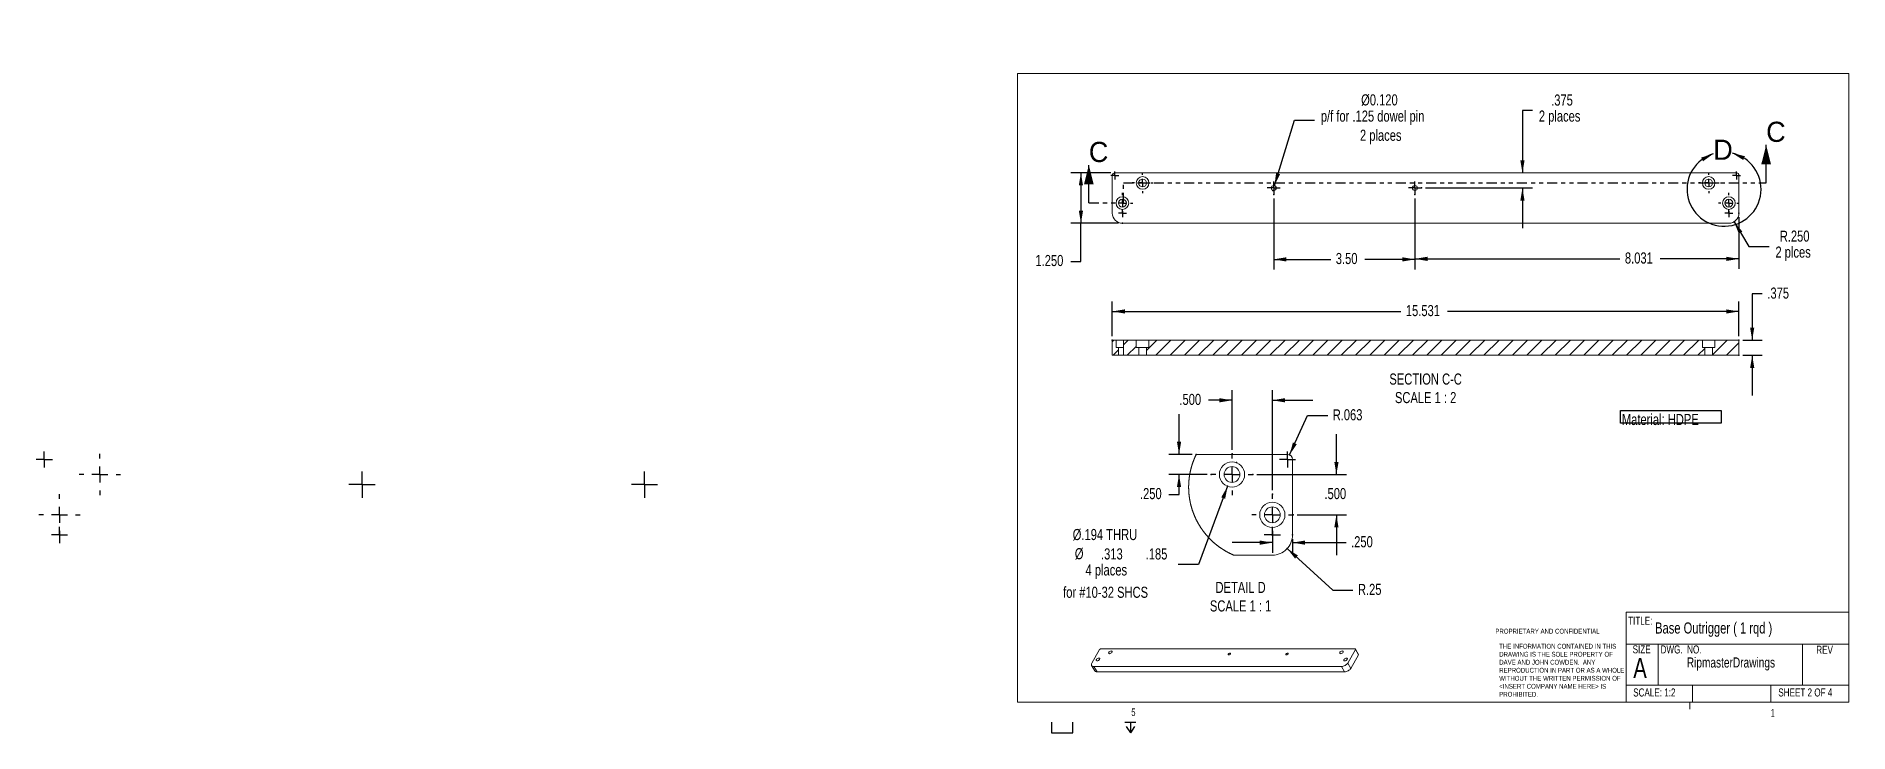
# Model space of a CAD drawing. Extents: x -23.7 to 21.3, y 0 to 17.3.
import ezdxf

# ---------------------------------------------------------------- set-up
doc = ezdxf.new("R2010")
doc.units = 0
doc.header["$MEASUREMENT"] = 0
doc.header["$PDSIZE"] = -1
doc.linetypes.add('PHANTOM', pattern=[0.5, 0.25, -0.05, 0.05, -0.05, 0.05, -0.05])
doc.styles.add('SLDTEXTSTYLE0', font='txt', dxfattribs={"width": 0.75})
doc.dimstyles.new('SLDDIMSTYLE0', dxfattribs={"dimtxt": 0.275591, "dimasz": 0.312, "dimexe": 0.25, "dimexo": 0.0625, "dimgap": 0.068898, "dimtad": 0, "dimtih": 1, "dimtoh": 1, "dimdec": 3, "dimlfac": 2, "dimzin": 12, "dimdsep": 46, "dimtxsty": 'Standard', "dimsah": 1, "dimcen": 0.09, "dimclrd": 7, "dimclre": 7, "dimclrt": 7, "dimadec": 0, "dimazin": 0, "dimtfac": 1, "dimtdec": 3, "dimtmove": 0, "dimatfit": 0, "dimfxl": 0, "dimtolj": 1, "dimtzin": 12, "dimarcsym": 0})
doc.dimstyles.new('SLDDIMSTYLE1', dxfattribs={"dimtxt": 0.275591, "dimasz": 0.312, "dimexe": 0.25, "dimexo": 0.0625, "dimgap": 0.068898, "dimtad": 0, "dimtih": 1, "dimtoh": 1, "dimdec": 3, "dimlfac": 2, "dimzin": 12, "dimdsep": 46, "dimtxsty": 'Standard', "dimsah": 1, "dimcen": 0.09, "dimclrd": 7, "dimclre": 7, "dimclrt": 7, "dimadec": 0, "dimazin": 0, "dimtfac": 1, "dimtdec": 3, "dimtofl": 0, "dimtmove": 0, "dimatfit": 0, "dimfxl": 0, "dimtolj": 1, "dimtzin": 12, "dimarcsym": 0})
doc.dimstyles.new('SLDDIMSTYLE2', dxfattribs={"dimtxt": 0.275591, "dimasz": 0.312, "dimexe": 0.25, "dimexo": 0.0625, "dimgap": 0.068898, "dimtad": 0, "dimtih": 1, "dimtoh": 1, "dimlfac": 2, "dimzin": 4, "dimdsep": 46, "dimtxsty": 'Standard', "dimsah": 1, "dimcen": 0.09, "dimclrd": 7, "dimclre": 7, "dimclrt": 7, "dimadec": 0, "dimazin": 0, "dimtfac": 1, "dimtdec": 4, "dimtofl": 0, "dimtmove": 0, "dimatfit": 0, "dimfxl": 0, "dimtolj": 1, "dimtzin": 12, "dimarcsym": 0})
doc.dimstyles.new('SLDDIMSTYLE3', dxfattribs={"dimtxt": 0.275591, "dimasz": 0.312, "dimexe": 0.25, "dimexo": 0.0625, "dimgap": 0.068898, "dimtad": 0, "dimtih": 1, "dimtoh": 1, "dimdec": 3, "dimlfac": 2, "dimzin": 4, "dimdsep": 46, "dimtxsty": 'Standard', "dimsah": 1, "dimcen": 0.09, "dimclrd": 7, "dimclre": 7, "dimclrt": 7, "dimadec": 0, "dimazin": 0, "dimtfac": 1, "dimtdec": 3, "dimtofl": 0, "dimtmove": 0, "dimatfit": 0, "dimfxl": 0, "dimtolj": 1, "dimtzin": 12, "dimarcsym": 0})
doc.dimstyles.new('SLDDIMSTYLE4', dxfattribs={"dimtxt": 0.275591, "dimasz": 0.312, "dimexe": 0.25, "dimexo": 0.0625, "dimgap": 0.068898, "dimtad": 0, "dimtih": 1, "dimtoh": 1, "dimdec": 3, "dimlfac": 2, "dimzin": 4, "dimdsep": 46, "dimtxsty": 'Standard', "dimsah": 1, "dimcen": 0.09, "dimclrd": 7, "dimclre": 7, "dimclrt": 7, "dimadec": 0, "dimazin": 0, "dimtfac": 1, "dimtdec": 3, "dimtofl": 0, "dimtmove": 0, "dimatfit": 0, "dimfxl": 0, "dimtolj": 1, "dimtzin": 12, "dimarcsym": 0})
doc.dimstyles.new('SLDDIMSTYLE5', dxfattribs={"dimtxt": 0.275591, "dimasz": 0.312, "dimexe": 0.25, "dimexo": 0.0625, "dimgap": 0.068898, "dimtad": 0, "dimtih": 1, "dimtoh": 1, "dimdec": 3, "dimzin": 4, "dimdsep": 46, "dimtxsty": 'Standard', "dimsah": 1, "dimcen": 0.09, "dimclrd": 7, "dimclre": 7, "dimclrt": 7, "dimadec": 0, "dimazin": 0, "dimtfac": 1, "dimtdec": 3, "dimtofl": 0, "dimtmove": 0, "dimatfit": 0, "dimfxl": 0, "dimtolj": 1, "dimtzin": 12, "dimarcsym": 0})
doc.dimstyles.new('SLDDIMSTYLE6', dxfattribs={"dimtxt": 0.275591, "dimasz": 0.312, "dimexe": 0.25, "dimexo": 0.0625, "dimgap": 0.068898, "dimtad": 0, "dimtih": 1, "dimtoh": 1, "dimzin": 12, "dimdsep": 46, "dimtxsty": 'Standard', "dimsah": 1, "dimcen": 0.09, "dimclrd": 7, "dimclre": 7, "dimclrt": 7, "dimadec": 0, "dimazin": 0, "dimtfac": 1, "dimtdec": 4, "dimtofl": 0, "dimtmove": 0, "dimatfit": 0, "dimfxl": 0, "dimtolj": 1, "dimtzin": 12, "dimarcsym": 0})
doc.dimstyles.new('SLDDIMSTYLE7', dxfattribs={"dimtxt": 0.275591, "dimasz": 0.312, "dimexe": 0.25, "dimexo": 0.0625, "dimgap": 0.068898, "dimtad": 0, "dimtih": 1, "dimtoh": 1, "dimdec": 3, "dimzin": 12, "dimdsep": 46, "dimtxsty": 'Standard', "dimsah": 1, "dimcen": 0.09, "dimclrd": 7, "dimclre": 7, "dimclrt": 7, "dimadec": 0, "dimazin": 0, "dimtfac": 1, "dimtdec": 3, "dimtofl": 0, "dimtmove": 0, "dimatfit": 0, "dimfxl": 0, "dimtolj": 1, "dimtzin": 12, "dimarcsym": 0})
doc.dimstyles.new('SLDDIMSTYLE8', dxfattribs={"dimtxt": 0.275591, "dimasz": 0.312, "dimexe": 0.25, "dimexo": 0.0625, "dimgap": 0.068898, "dimtad": 0, "dimtih": 1, "dimtoh": 1, "dimdec": 3, "dimzin": 12, "dimdsep": 46, "dimtxsty": 'Standard', "dimsah": 1, "dimcen": 0.09, "dimclrd": 7, "dimclre": 7, "dimclrt": 7, "dimadec": 0, "dimazin": 0, "dimtfac": 1, "dimtdec": 3, "dimtofl": 0, "dimtmove": 0, "dimatfit": 0, "dimfxl": 0, "dimtolj": 1, "dimtzin": 12, "dimarcsym": 0})
pattern_1 = [(45, (0, 0), (-0.1767767, 0.1767767), [])]

# ---------------------------------------------------------------- blocks, each defined once
blk = doc.blocks.new('NOTE12')
at = {"color": 7, "char_height": 0.12, "attachment_point": 1, "style": 'SLDTEXTSTYLE0'}
for s, insert in [('THE INFORMATION CONTAINED IN THIS', (0, 0)), ('DRAWING IS THE SOLE PROPERTY OF', (0, -0.199)), ('DAVE AND JOHN COWDEN.  ANY ', (0, -0.397)), ('WITHOUT THE WRITTEN PERMISSION OF', (0, -0.795)), ('REPRODUCTION IN PART OR AS A WHOLE', (0, -0.596)), ('<INSERT COMPANY NAME HERE> IS ', (0, -0.994)), ('PROHIBITED.', (0, -1.192))]:
    blk.add_mtext(s, dxfattribs=dict(at, insert=insert))
blk = doc.blocks.new('*D')
at = {"color": 7}
for p, q in [((13.422, 15.462), (13.172, 15.462)), ((13.172, 15.462), (13.172, 13.915)), ((7.025, 13.6), (7.519, 15.222)), ((7.519, 15.222), (8.019, 15.222)), ((2.969, 13.915), (1.979, 13.915)), ((2.229, 13.915), (2.229, 12.665)), ((10.769, 13.54), (13.422, 13.54)), ((13.172, 13.54), (13.172, 12.54)), ((7.007, 13.277), (7.007, 11.519)), ((10.507, 13.277), (10.507, 11.519)), ((10.507, 13.277), (10.507, 11.532)), ((3.157, 12.665), (1.979, 12.665)), ((2.229, 11.718), (2.229, 12.665)), ((18.417, 12.701), (18.787, 12.087)), ((18.538, 12.815), (18.538, 11.532)), ((1.979, 11.718), (2.229, 11.718)), ((7.007, 11.769), (8.421, 11.769)), ((10.507, 11.769), (9.265, 11.769)), ((10.507, 11.782), (15.587, 11.782)), ((18.538, 11.782), (16.589, 11.782)), ((18.787, 12.087), (19.287, 12.087)), ((19.117, 10.911), (18.867, 10.911)), ((18.867, 10.911), (18.867, 9.764)), ((3.007, 9.864), (3.007, 10.727)), ((3.007, 10.477), (10.157, 10.477)), ((18.538, 10.477), (11.318, 10.477)), ((18.538, 9.864), (18.538, 10.727)), ((18.638, 9.764), (19.117, 9.764)), ((18.638, 9.389), (19.117, 9.389)), ((18.867, 9.389), (18.867, 8.389)), ((5.974, 8.274), (5.389, 8.274)), ((5.974, 7.045), (5.974, 8.524)), ((6.974, 6.045), (6.974, 8.524)), ((6.974, 8.274), (7.974, 8.274)), ((4.661, 6.932), (4.661, 7.932)), ((7.401, 6.921), (7.845, 7.893)), ((7.845, 7.893), (8.345, 7.893)), ((8.562, 6.432), (8.562, 7.432)), ((4.988, 6.932), (4.411, 6.932)), ((5.361, 6.432), (4.411, 6.432)), ((4.661, 5.936), (4.661, 6.432)), ((6.587, 6.432), (8.812, 6.432)), ((4.411, 5.936), (4.661, 5.936)), ((5.864, 6.139), (5.141, 4.201)), ((7.587, 5.432), (8.812, 5.432)), ((8.562, 5.432), (8.562, 4.432)), ((6.974, 4.742), (5.974, 4.742)), ((6.974, 4.819), (6.974, 4.492)), ((7.342, 4.595), (8.471, 3.561)), ((7.474, 4.832), (7.474, 4.492)), ((7.474, 4.742), (8.8, 4.742)), ((5.141, 4.201), (4.641, 4.201)), ((8.471, 3.561), (8.971, 3.561)), ((1.499, 0.289), (1.499, 0.025)), ((1.499, 0.025), (2.028, 0.025)), ((2.028, 0.025), (2.028, 0.289)), ((3.321, 0.289), (3.586, 0.289)), ((3.354, 0.184), (3.454, 0.025)), ((3.454, 0.289), (3.454, 0.025)), ((3.553, 0.184), (3.454, 0.025))]:
    blk.add_line(p, q, dxfattribs=at)
for p in [(3.069, 13.915), (6.989, 13.48), (7.025, 13.6), (10.669, 13.54), (18.476, 13.915), (7.007, 13.377), (10.507, 13.377), (10.507, 13.377), (3.257, 12.665), (18.288, 12.915), (18.417, 12.701), (18.538, 12.915), (3.007, 9.764), (18.538, 9.764), (18.538, 9.764), (18.538, 9.389), (5.088, 6.932), (5.974, 6.945), (7.349, 6.807), (7.401, 6.921), (5.461, 6.432), (6.083, 6.726), (6.487, 6.432), (5.864, 6.139), (6.974, 5.945), (7.487, 5.432), (6.974, 4.932), (6.974, 4.919), (7.342, 4.595), (7.474, 4.932)]:
    blk.add_point(p, dxfattribs=at)
for points in [[(13.172, 13.915), (13.224, 14.227), (13.12, 14.227)], [(2.229, 13.915), (2.177, 13.603), (2.281, 13.603)], [(7.025, 13.6), (7.166, 13.883), (7.066, 13.913)], [(13.172, 13.54), (13.12, 13.228), (13.224, 13.228)], [(2.229, 12.665), (2.281, 12.977), (2.177, 12.977)], [(18.417, 12.701), (18.534, 12.407), (18.623, 12.46)], [(7.007, 11.769), (7.319, 11.717), (7.319, 11.821)], [(10.507, 11.769), (10.195, 11.821), (10.195, 11.717)], [(10.507, 11.782), (10.819, 11.73), (10.819, 11.834)], [(18.538, 11.782), (18.226, 11.834), (18.226, 11.73)], [(3.007, 10.477), (3.319, 10.425), (3.319, 10.529)], [(18.538, 10.477), (18.226, 10.529), (18.226, 10.425)], [(18.867, 9.764), (18.919, 10.076), (18.815, 10.076)], [(18.867, 9.389), (18.815, 9.077), (18.919, 9.077)], [(5.974, 8.274), (5.662, 8.326), (5.662, 8.222)], [(6.974, 8.274), (7.286, 8.222), (7.286, 8.326)], [(4.661, 6.932), (4.713, 7.244), (4.609, 7.244)], [(7.401, 6.921), (7.578, 7.183), (7.483, 7.226)], [(8.562, 6.432), (8.614, 6.744), (8.51, 6.744)], [(4.661, 6.432), (4.609, 6.12), (4.713, 6.12)], [(5.864, 6.139), (5.706, 5.865), (5.804, 5.829)], [(8.562, 5.432), (8.51, 5.12), (8.614, 5.12)], [(6.974, 4.742), (6.662, 4.794), (6.662, 4.69)], [(7.342, 4.595), (7.537, 4.346), (7.607, 4.422)], [(7.474, 4.742), (7.786, 4.69), (7.786, 4.794)]]:
    blk.add_solid(points, dxfattribs=at)
at = {"color": 7, "attachment_point": 7, "style": 'SLDTEXTSTYLE0'}
for s, insert, char_height in [('%%c0.120', (9.174, 15.578), 0.2756), ('.375', (13.884, 15.58), 0.2756), ('p/f for .125 dowel pin', (8.175, 15.103), 0.27559), ('2 places', (13.579, 15.104), 0.2756), ('2 places', (9.145, 14.627), 0.2756), ('R', (19.551, 12.205), 0.276), ('.250', (19.749, 12.205), 0.2756), ('1.250', (1.101, 11.599), 0.2756), ('3.50', (8.546, 11.649), 0.2756), ('8.031', (15.712, 11.662), 0.2756), ('2 plces', (19.443, 11.729), 0.2756), ('.375', (19.242, 10.791), 0.2756), ('15.531', (10.282, 10.357), 0.2756), ('.500', (4.67, 8.154), 0.2756), ('R', (8.47, 7.773), 0.276), ('.063', (8.668, 7.773), 0.2756), ('.250', (3.692, 5.817), 0.2756), ('.500', (8.265, 5.817), 0.2756), ('%%c.194 THRU', (2.026, 4.795), 0.27559), ('%%c', (2.078, 4.32), 0.2756), ('.313', (2.727, 4.32), 0.2756), ('.185', (3.834, 4.32), 0.2756), ('.250', (8.925, 4.623), 0.2756), ('4 places', (2.343, 3.844), 0.2756), ('for #10-32 SHCS', (1.788, 3.369), 0.27559), ('R', (9.096, 3.441), 0.276), ('.25', (9.294, 3.441), 0.2756)]:
    blk.add_mtext(s, dxfattribs=dict(at, insert=insert, char_height=char_height))
blk = doc.blocks.new('SW_CENTERMARK0')
at = {"color": 7, "linetype": 'Continuous'}
for p, q in [((18.088, 13.165), (18.032, 13.165)), ((18.288, 13.165), (18.188, 13.165)), ((18.288, 13.365), (18.288, 13.421)), ((18.288, 13.165), (18.288, 13.265)), ((18.288, 13.165), (18.288, 13.065)), ((18.288, 13.165), (18.388, 13.165)), ((18.488, 13.165), (18.545, 13.165)), ((18.288, 12.965), (18.288, 12.908))]:
    blk.add_line(p, q, dxfattribs=at)
blk = doc.blocks.new('SW_CENTERMARK1')
at = {"color": 7, "linetype": 'Continuous'}
for p, q in [((17.588, 13.665), (17.532, 13.665)), ((17.788, 13.665), (17.688, 13.665)), ((17.788, 13.865), (17.788, 13.921)), ((17.788, 13.665), (17.788, 13.765)), ((17.788, 13.665), (17.788, 13.565)), ((17.788, 13.665), (17.888, 13.665)), ((17.988, 13.665), (18.045, 13.665)), ((17.788, 13.465), (17.788, 13.408))]:
    blk.add_line(p, q, dxfattribs=at)
blk = doc.blocks.new('SW_CENTERMARK2')
at = {"color": 7, "linetype": 'Continuous'}
for p, q in [((3.058, 13.165), (3.001, 13.165)), ((3.258, 13.165), (3.158, 13.165)), ((3.258, 13.365), (3.258, 13.421)), ((3.258, 13.165), (3.258, 13.265)), ((3.258, 13.165), (3.258, 13.065)), ((3.258, 13.165), (3.358, 13.165)), ((3.458, 13.165), (3.514, 13.165)), ((3.258, 12.965), (3.258, 12.908))]:
    blk.add_line(p, q, dxfattribs=at)
blk = doc.blocks.new('SW_CENTERMARK3')
at = {"color": 7, "linetype": 'Continuous'}
for p, q in [((3.558, 13.665), (3.501, 13.665)), ((3.758, 13.665), (3.658, 13.665)), ((3.758, 13.865), (3.758, 13.921)), ((3.758, 13.665), (3.758, 13.765)), ((3.758, 13.665), (3.758, 13.565)), ((3.758, 13.665), (3.858, 13.665)), ((3.958, 13.665), (4.014, 13.665)), ((3.758, 13.465), (3.758, 13.408))]:
    blk.add_line(p, q, dxfattribs=at)
blk = doc.blocks.new('SW_CENTERMARK4')
at = {"color": 7, "linetype": 'Continuous'}
for q in [(3.069, 13.952), (2.969, 13.852), (3.069, 13.752), (3.169, 13.852)]:
    blk.add_line((3.069, 13.852), q, dxfattribs=at)
blk = doc.blocks.new('SW_CENTERMARK5')
at = {"color": 7, "linetype": 'Continuous'}
for q in [(18.476, 13.952), (18.376, 13.852), (18.476, 13.752), (18.576, 13.852)]:
    blk.add_line((18.476, 13.852), q, dxfattribs=at)
blk = doc.blocks.new('SW_CENTERMARK6')
at = {"color": 7, "linetype": 'Continuous'}
for q in [(18.188, 12.915), (18.288, 13.015), (18.288, 12.815), (18.388, 12.915)]:
    blk.add_line((18.288, 12.915), q, dxfattribs=at)
blk = doc.blocks.new('SW_CENTERMARK7')
at = {"color": 7, "linetype": 'Continuous'}
for q in [(3.157, 12.915), (3.257, 13.015), (3.257, 12.815), (3.357, 12.915)]:
    blk.add_line((3.257, 12.915), q, dxfattribs=at)
blk = doc.blocks.new('SW_CENTERMARK8')
at = {"color": 7, "linetype": 'Continuous'}
for p, q in [((6.907, 13.54), (6.844, 13.54)), ((7.007, 13.54), (6.907, 13.54)), ((7.007, 13.64), (7.007, 13.702)), ((7.007, 13.54), (7.007, 13.64)), ((7.007, 13.54), (7.007, 13.44)), ((7.007, 13.54), (7.107, 13.54)), ((7.107, 13.54), (7.169, 13.54)), ((7.007, 13.44), (7.007, 13.377))]:
    blk.add_line(p, q, dxfattribs=at)
blk = doc.blocks.new('SW_CENTERMARK9')
at = {"color": 7, "linetype": 'Continuous'}
for p, q in [((10.407, 13.54), (10.344, 13.54)), ((10.507, 13.54), (10.407, 13.54)), ((10.507, 13.64), (10.507, 13.702)), ((10.507, 13.54), (10.507, 13.64)), ((10.507, 13.54), (10.507, 13.44)), ((10.507, 13.54), (10.607, 13.54)), ((10.607, 13.54), (10.669, 13.54)), ((10.507, 13.44), (10.507, 13.377))]:
    blk.add_line(p, q, dxfattribs=at)
blk = doc.blocks.new('NOTE17')
at = {"color": 7}
for p, q in [((-0.032, -0.229), (-0.032, 0.088)), ((-0.032, 0.088), (2.464, 0.088)), ((2.464, 0.088), (2.464, -0.229)), ((2.464, -0.229), (-0.032, -0.229))]:
    blk.add_line(p, q, dxfattribs=at)
at = {"color": 7, "insert": (0, 0), "char_height": 0.27559, "attachment_point": 1, "style": 'SLDTEXTSTYLE0'}
blk.add_mtext('Material: HDPE', dxfattribs=at)
blk = doc.blocks.new('SW_CENTERMARK10')
at = {"color": 7, "linetype": 'Continuous'}
for p, q in [((6.974, 5.832), (6.974, 5.945)), ((6.574, 5.432), (6.461, 5.432)), ((6.974, 5.432), (6.774, 5.432)), ((6.974, 5.432), (6.974, 5.632)), ((6.974, 5.432), (6.974, 5.232)), ((6.974, 5.432), (7.174, 5.432)), ((7.374, 5.432), (7.487, 5.432)), ((6.974, 5.032), (6.974, 4.919))]:
    blk.add_line(p, q, dxfattribs=at)
blk = doc.blocks.new('SW_CENTERMARK11')
at = {"color": 7, "linetype": 'Continuous'}
for p, q in [((5.974, 6.832), (5.974, 6.945)), ((5.574, 6.432), (5.461, 6.432)), ((5.974, 6.432), (5.774, 6.432)), ((5.974, 6.432), (5.974, 6.632)), ((5.974, 6.432), (5.974, 6.232)), ((5.974, 6.432), (6.174, 6.432)), ((6.374, 6.432), (6.487, 6.432)), ((5.974, 6.032), (5.974, 5.919))]:
    blk.add_line(p, q, dxfattribs=at)
blk = doc.blocks.new('SW_CENTERMARK12')
at = {"color": 7, "linetype": 'Continuous'}
for p, q in [((-23.087, 5.832), (-23.087, 5.945)), ((-23.487, 5.432), (-23.6, 5.432)), ((-23.087, 5.432), (-23.287, 5.432)), ((-23.087, 5.432), (-23.087, 5.632)), ((-23.087, 5.432), (-23.087, 5.232)), ((-23.087, 5.432), (-22.887, 5.432)), ((-22.687, 5.432), (-22.574, 5.432)), ((-23.087, 5.032), (-23.087, 4.919))]:
    blk.add_line(p, q, dxfattribs=at)
blk = doc.blocks.new('SW_CENTERMARK13')
at = {"color": 7, "linetype": 'Continuous'}
for p, q in [((-22.087, 6.832), (-22.087, 6.945)), ((-22.487, 6.432), (-22.6, 6.432)), ((-22.087, 6.432), (-22.287, 6.432)), ((-22.087, 6.432), (-22.087, 6.632)), ((-22.087, 6.432), (-22.087, 6.232)), ((-22.087, 6.432), (-21.887, 6.432)), ((-21.687, 6.432), (-21.574, 6.432)), ((-22.087, 6.032), (-22.087, 5.919))]:
    blk.add_line(p, q, dxfattribs=at)
blk = doc.blocks.new('SW_CENTERMARK14')
at = {"color": 7, "linetype": 'Continuous'}
for q in [(-23.664, 6.807), (-23.464, 7.007), (-23.464, 6.607), (-23.264, 6.807)]:
    blk.add_line((-23.464, 6.807), q, dxfattribs=at)
blk = doc.blocks.new('SW_CENTERMARK15')
at = {"color": 7, "linetype": 'Continuous'}
for q in [(7.149, 6.807), (7.349, 7.007), (7.349, 6.607), (7.549, 6.807)]:
    blk.add_line((7.349, 6.807), q, dxfattribs=at)
blk = doc.blocks.new('SW_CENTERMARK16')
at = {"color": 7, "linetype": 'Continuous'}
for q in [(6.974, 5.132), (6.774, 4.932), (6.974, 4.732), (7.174, 4.932)]:
    blk.add_line((6.974, 4.932), q, dxfattribs=at)
blk = doc.blocks.new('SW_CENTERMARK17')
at = {"color": 7, "linetype": 'Continuous'}
for q in [(-23.089, 5.132), (-23.289, 4.932), (-23.089, 4.732), (-22.889, 4.932)]:
    blk.add_line((-23.089, 4.932), q, dxfattribs=at)
blk = doc.blocks.new('SW_CENTERMARK18')
at = {"color": 7, "linetype": 'Continuous'}
for p, q in [((-15.589, 6.382), (-15.589, 6.507)), ((-15.589, 6.182), (-15.589, 6.382)), ((-15.789, 6.182), (-15.914, 6.182)), ((-15.589, 6.182), (-15.789, 6.182)), ((-15.589, 6.182), (-15.589, 5.982)), ((-15.589, 6.182), (-15.389, 6.182)), ((-15.589, 5.982), (-15.589, 5.857)), ((-15.389, 6.182), (-15.264, 6.182))]:
    blk.add_line(p, q, dxfattribs=at)
blk = doc.blocks.new('SW_CENTERMARK19')
at = {"color": 7, "linetype": 'Continuous'}
for p, q in [((-8.589, 6.382), (-8.589, 6.507)), ((-8.589, 6.182), (-8.589, 6.382)), ((-8.789, 6.182), (-8.914, 6.182)), ((-8.589, 6.182), (-8.789, 6.182)), ((-8.589, 6.182), (-8.589, 5.982)), ((-8.589, 6.182), (-8.389, 6.182)), ((-8.589, 5.982), (-8.589, 5.857)), ((-8.389, 6.182), (-8.264, 6.182))]:
    blk.add_line(p, q, dxfattribs=at)

msp = doc.modelspace()

# ---------------------------------------------------------------- hatches: boundary and pattern name
h = msp.add_hatch()
h.set_pattern_fill('ANSI31', style=0)
h.set_pattern_definition(pattern_1)
edge = h.paths.add_edge_path()
edge.add_line((3.16031, 9.38889), (3.00695, 9.38889))
edge.add_line((3.16031, 9.38889), (3.16031, 9.57889))
edge.add_line((3.16031, 9.57889), (3.10127, 9.57889))
edge.add_line((3.10127, 9.76389), (3.10127, 9.57889))
edge.add_line((3.10127, 9.76389), (3.00695, 9.76389))
edge.add_line((3.00695, 9.38889), (3.00695, 9.76389))
h = msp.add_hatch()
h.set_pattern_fill('ANSI31', style=0)
h.set_pattern_definition(pattern_1)
edge = h.paths.add_edge_path()
edge.add_line((3.28506, 9.38889), (3.28506, 9.38889))
edge.add_line((3.28506, 9.76389), (3.28506, 9.38889))
edge.add_line((3.28506, 9.76389), (3.28506, 9.76389))
edge.add_line((3.28506, 9.57889), (3.28506, 9.76389))
edge.add_line((3.28506, 9.57889), (3.28506, 9.57889))
edge.add_line((3.28506, 9.57889), (3.28506, 9.38889))
h = msp.add_hatch()
h.set_pattern_fill('ANSI31', style=0)
h.set_pattern_definition(pattern_1)
edge = h.paths.add_edge_path()
edge.add_line((3.66031, 9.38889), (3.28506, 9.38889))
edge.add_line((3.66031, 9.38889), (3.66031, 9.57889))
edge.add_line((3.66031, 9.57889), (3.60127, 9.57889))
edge.add_line((3.60127, 9.76389), (3.60127, 9.57889))
edge.add_line((3.60127, 9.76389), (3.28506, 9.76389))
edge.add_line((3.28506, 9.76389), (3.28506, 9.38889))
h = msp.add_hatch()
h.set_pattern_fill('ANSI31', style=0)
h.set_pattern_definition(pattern_1)
edge = h.paths.add_edge_path()
edge.add_line((3.91413, 9.57889), (3.91413, 9.76389))
edge.add_line((3.91413, 9.57889), (3.85509, 9.57889))
edge.add_line((3.85509, 9.57889), (3.85509, 9.38889))
edge.add_line((17.69081, 9.38889), (3.85509, 9.38889))
edge.add_line((17.69081, 9.38889), (17.69081, 9.57889))
edge.add_line((17.69081, 9.57889), (17.63177, 9.57889))
edge.add_line((17.63177, 9.76389), (17.63177, 9.57889))
edge.add_line((17.63177, 9.76389), (3.91413, 9.76389))
h = msp.add_hatch()
h.set_pattern_fill('ANSI31', style=0)
h.set_pattern_definition(pattern_1)
edge = h.paths.add_edge_path()
edge.add_line((17.94463, 9.57889), (17.88559, 9.57889))
edge.add_line((17.88559, 9.57889), (17.88559, 9.38889))
edge.add_line((18.5382, 9.38889), (17.88559, 9.38889))
edge.add_line((18.5382, 9.76389), (18.5382, 9.38889))
edge.add_line((18.5382, 9.76389), (17.94463, 9.76389))
edge.add_line((17.94463, 9.57889), (17.94463, 9.76389))

# ---------------------------------------------------------------- linework, layer by layer
at = {"color": 7, "linetype": 'Continuous', "lineweight": 0}
for p, q in [((0.65985, 16.38415), (21.25985, 16.38415)), ((0.65985, 16.38415), (0.65985, 0.78415)), ((21.25985, 0.78415), (21.25985, 16.38415)), ((15.74241, 3.0155), (15.74241, 0.78415)), ((15.74241, 3.0155), (21.25985, 3.0155)), ((15.74241, 2.22387), (21.25985, 2.22387)), ((16.5335, 2.22387), (16.5335, 1.20992)), ((20.11598, 2.22387), (20.11598, 1.20992)), ((15.74241, 1.20992), (21.25985, 1.20992)), ((17.38869, 1.20992), (17.38869, 0.78415)), ((19.33251, 1.20992), (19.33251, 0.78415)), ((21.25985, 0.78415), (0.65985, 0.78415)), ((17.32185, 0.78415), (17.32185, 0.61455))]:
    msp.add_line(p, q, dxfattribs=at)
at = {"color": 7, "linetype": 'Continuous'}
for p, q in [((19.21276, 13.66952), (19.21276, 14.60952)), ((2.42553, 13.16959), (2.42553, 14.10959))]:
    msp.add_line(p, q, dxfattribs=at)
at = {"color": 7, "linetype": 'Continuous', "lineweight": 15}
for p, q in [((3.00695, 12.91494), (3.00695, 13.85244)), ((3.06945, 13.91494), (18.4757, 13.91494)), ((18.5382, 13.85244), (18.5382, 12.91494)), ((18.2882, 12.66494), (3.25695, 12.66494)), ((3.10127, 9.76389), (3.00695, 9.76389)), ((3.00695, 9.38889), (3.00695, 9.76389)), ((3.10127, 9.76389), (3.10127, 9.57889)), ((3.28506, 9.76389), (3.10127, 9.76389)), ((3.16031, 9.57889), (3.10127, 9.57889)), ((3.16031, 9.38889), (3.16031, 9.57889)), ((3.28506, 9.57889), (3.16031, 9.57889)), ((3.28506, 9.57889), (3.28506, 9.76389)), ((3.60127, 9.76389), (3.28506, 9.76389)), ((3.28506, 9.57889), (3.28506, 9.38889)), ((3.60127, 9.76389), (3.60127, 9.57889)), ((3.91413, 9.76389), (3.60127, 9.76389)), ((3.66031, 9.57889), (3.60127, 9.57889)), ((3.66031, 9.38889), (3.66031, 9.57889)), ((3.85509, 9.57889), (3.66031, 9.57889)), ((3.85509, 9.57889), (3.85509, 9.38889)), ((3.91413, 9.57889), (3.85509, 9.57889)), ((3.91413, 9.57889), (3.91413, 9.76389)), ((17.63177, 9.76389), (3.91413, 9.76389)), ((17.63177, 9.76389), (17.63177, 9.57889)), ((17.94463, 9.76389), (17.63177, 9.76389)), ((17.69081, 9.57889), (17.63177, 9.57889)), ((17.88559, 9.57889), (17.69081, 9.57889)), ((17.69081, 9.38889), (17.69081, 9.57889)), ((17.88559, 9.57889), (17.88559, 9.38889)), ((17.94463, 9.57889), (17.88559, 9.57889)), ((17.94463, 9.57889), (17.94463, 9.76389)), ((18.5382, 9.76389), (17.94463, 9.76389)), ((18.5382, 9.76389), (18.5382, 9.38889)), ((3.16031, 9.38889), (3.00695, 9.38889)), ((3.16031, 9.38889), (3.28506, 9.38889)), ((3.66031, 9.38889), (3.28506, 9.38889)), ((3.66031, 9.38889), (3.85509, 9.38889)), ((17.69081, 9.38889), (3.85509, 9.38889)), ((17.69081, 9.38889), (17.88559, 9.38889)), ((18.5382, 9.38889), (17.88559, 9.38889)), ((5.08798, 6.93238), (7.34856, 6.93238)), ((7.47356, 6.80738), (7.47356, 4.93238)), ((6.97356, 4.43238), (6.01537, 4.43238)), ((2.69121, 2.08732), (2.49987, 1.75587)), ((9.0194, 2.10942), (2.72949, 2.10942)), ((8.84082, 1.75587), (9.03216, 2.08732)), ((8.91736, 1.62328), (9.1087, 1.95474)), ((9.03216, 2.08732), (9.1087, 1.95474)), ((9.11025, 1.97036), (9.03371, 2.10295)), ((2.49368, 1.69337), (2.57022, 1.56079)), ((2.55091, 1.66748), (8.68772, 1.66748)), ((2.55091, 1.66748), (2.62745, 1.5349)), ((2.62745, 1.5349), (8.76426, 1.5349)), ((8.68772, 1.66748), (8.76426, 1.5349)), ((8.84082, 1.75587), (8.91736, 1.62328))]:
    msp.add_line(p, q, dxfattribs=at)
at = {"color": 7, "linetype": 'PHANTOM'}
for p, q in [((3.28506, 13.16959), (3.28506, 13.66952)), ((3.28506, 13.66952), (19.21276, 13.66952)), ((2.42553, 13.16959), (3.28506, 13.16959))]:
    msp.add_line(p, q, dxfattribs=at)
at = {"color": 7, "linetype": 'Continuous', "lineweight": 0, "flags": 128}
msp.add_lwpolyline([(5.08798, 6.93238), (5.08464, 6.92555), (5.08132, 6.91871), (5.07803, 6.91186), (5.07476, 6.90499), (5.07153, 6.89811), (5.06832, 6.89122), (5.06515, 6.88431), (5.062, 6.87739), (5.05888, 6.87046), (5.05579, 6.86351), (5.05273, 6.85655), (5.0497, 6.84958), (5.04669, 6.8426), (5.04372, 6.8356), (5.04077, 6.82859), (5.03785, 6.82157), (5.03497, 6.81454), (5.03211, 6.80749), (5.02928, 6.80043), (5.02648, 6.79337), (5.02371, 6.78629), (5.02097, 6.7792), (5.01826, 6.77209), (5.01557, 6.76498), (5.01292, 6.75785), (5.0103, 6.75072), (5.0077, 6.74357), (5.00514, 6.73641), (5.0026, 6.72925), (5.0001, 6.72207), (4.99762, 6.71488), (4.99518, 6.70768), (4.99276, 6.70047), (4.99038, 6.69325), (4.98802, 6.68603), (4.98569, 6.67879), (4.9834, 6.67154), (4.98113, 6.66428), (4.9789, 6.65702), (4.97669, 6.64974), (4.97452, 6.64245), (4.97237, 6.63516), (4.97026, 6.62786), (4.96817, 6.62055), (4.96612, 6.61323), (4.96409, 6.6059), (4.9621, 6.59856), (4.96014, 6.59122), (4.9582, 6.58386), (4.9563, 6.5765), (4.95443, 6.56913), (4.95259, 6.56176), (4.95078, 6.55437), (4.949, 6.54698), (4.94725, 6.53958), (4.94553, 6.53218), (4.94384, 6.52476), (4.94218, 6.51734), (4.94056, 6.50992), (4.93896, 6.50248), (4.9374, 6.49504), (4.93586, 6.4876), (4.93436, 6.48015), (4.93289, 6.47269), (4.93145, 6.46522), (4.93004, 6.45775), (4.92866, 6.45027), (4.92731, 6.44279), (4.92599, 6.4353), (4.9247, 6.42781), (4.92345, 6.42031), (4.92222, 6.41281), (4.92103, 6.4053), (4.91987, 6.39779), (4.91874, 6.39027), (4.91764, 6.38275), (4.91657, 6.37522), (4.91553, 6.36769), (4.91452, 6.36015), (4.91355, 6.35261), (4.91261, 6.34507), (4.91169, 6.33752), (4.91081, 6.32997), (4.90996, 6.32241), (4.90914, 6.31486), (4.90836, 6.30729), (4.9076, 6.29973), (4.90687, 6.29216), (4.90618, 6.28459), (4.90552, 6.27702), (4.90489, 6.26944), (4.90429, 6.26186), (4.90372, 6.25428), (4.90318, 6.24669), (4.90268, 6.23911), (4.90221, 6.23152), (4.90176, 6.22393), (4.90135, 6.21634), (4.90097, 6.20875), (4.90063, 6.20115), (4.90031, 6.19356), (4.90003, 6.18596), (4.89977, 6.17836), (4.89955, 6.17076), (4.89936, 6.16316), (4.8992, 6.15556), (4.89907, 6.14796), (4.89898, 6.14035), (4.89891, 6.13275), (4.89888, 6.12515), (4.89888, 6.11755), (4.89891, 6.10994), (4.89897, 6.10234), (4.89906, 6.09474), (4.89919, 6.08714), (4.89934, 6.07954), (4.89953, 6.07194), (4.89975, 6.06434), (4.9, 6.05674), (4.90028, 6.04914), (4.9006, 6.04154), (4.90094, 6.03395), (4.90132, 6.02636), (4.90173, 6.01876), (4.90216, 6.01117), (4.90264, 6.00359), (4.90314, 5.996), (4.90367, 5.98842), (4.90424, 5.98083), (4.90483, 5.97325), (4.90546, 5.96568), (4.90612, 5.9581), (4.90681, 5.95053), (4.90753, 5.94296), (4.90829, 5.9354), (4.90907, 5.92784), (4.90989, 5.92028), (4.91073, 5.91272), (4.91161, 5.90517), (4.91252, 5.89762), (4.91346, 5.89008), (4.91443, 5.88254), (4.91544, 5.875), (4.91647, 5.86747), (4.91754, 5.85994), (4.91864, 5.85242), (4.91976, 5.8449), (4.92092, 5.83739), (4.92211, 5.82988), (4.92333, 5.82237), (4.92459, 5.81487), (4.92587, 5.80738), (4.92719, 5.79989), (4.92853, 5.79241), (4.92991, 5.78493), (4.93132, 5.77746), (4.93275, 5.77), (4.93422, 5.76254), (4.93572, 5.75508), (4.93726, 5.74764), (4.93882, 5.7402), (4.94041, 5.73276), (4.94203, 5.72533), (4.94369, 5.71791), (4.94537, 5.7105), (4.94709, 5.70309), (4.94884, 5.69569), (4.95061, 5.6883), (4.95242, 5.68092), (4.95426, 5.67354), (4.95613, 5.66617), (4.95803, 5.65881), (4.95996, 5.65146), (4.96192, 5.64411), (4.96391, 5.63677), (4.96593, 5.62944), (4.96798, 5.62212), (4.97007, 5.61481), (4.97218, 5.60751), (4.97432, 5.60021), (4.97649, 5.59293), (4.97869, 5.58565), (4.98093, 5.57838), (4.98319, 5.57113), (4.98548, 5.56388), (4.98781, 5.55664), (4.99016, 5.54941), (4.99254, 5.54219), (4.99495, 5.53498), (4.9974, 5.52778), (4.99987, 5.52059), (5.00237, 5.51341), (5.0049, 5.50624), (5.00747, 5.49908), (5.01006, 5.49194), (5.01268, 5.4848), (5.01533, 5.47767), (5.01801, 5.47056), (5.02072, 5.46345), (5.02346, 5.45636), (5.02622, 5.44928), (5.02902, 5.44221), (5.03185, 5.43515), (5.0347, 5.42811), (5.03759, 5.42107), (5.0405, 5.41405), (5.04345, 5.40704), (5.04642, 5.40004), (5.04942, 5.39306), (5.05245, 5.38609), (5.05551, 5.37913), (5.0586, 5.37218), (5.06171, 5.36524), (5.06486, 5.35832), (5.06803, 5.35141), (5.07123, 5.34452), (5.07447, 5.33764), (5.07773, 5.33077), (5.08101, 5.32391), (5.08433, 5.31707), (5.08767, 5.31024), (5.09105, 5.30343), (5.09445, 5.29663), (5.09788, 5.28985), (5.10134, 5.28307), (5.10482, 5.27632), (5.10833, 5.26958), (5.11187, 5.26285), (5.11544, 5.25613), (5.11904, 5.24944), (5.12266, 5.24275), (5.12632, 5.23609), (5.13, 5.22943), (5.1337, 5.22279), (5.13744, 5.21617), (5.1412, 5.20957), (5.14499, 5.20297), (5.14881, 5.1964), (5.15265, 5.18984), (5.15652, 5.1833), (5.16042, 5.17677), (5.16435, 5.17026), (5.1683, 5.16376), (5.17228, 5.15728), (5.17628, 5.15082), (5.18031, 5.14438), (5.18437, 5.13795), (5.18846, 5.13154), (5.19257, 5.12514), (5.19671, 5.11877), (5.20088, 5.11241), (5.20507, 5.10606), (5.20929, 5.09974), (5.21353, 5.09343), (5.2178, 5.08714), (5.2221, 5.08087), (5.22642, 5.07461), (5.23077, 5.06837), (5.23514, 5.06216), (5.23954, 5.05596), (5.24396, 5.04977), (5.24841, 5.04361), (5.25289, 5.03746), (5.25739, 5.03134), (5.26192, 5.02523), (5.26647, 5.01914), (5.27105, 5.01307), (5.27565, 5.00702), (5.28028, 5.00098), (5.28493, 4.99497), (5.28961, 4.98898), (5.29431, 4.983), (5.29904, 4.97705), (5.30379, 4.97111), (5.30856, 4.9652), (5.31336, 4.9593), (5.31819, 4.95343), (5.32304, 4.94757), (5.32791, 4.94174), (5.33281, 4.93592), (5.33773, 4.93013), (5.34268, 4.92435), (5.34764, 4.9186), (5.35264, 4.91286), (5.35765, 4.90715), (5.36269, 4.90146), (5.36776, 4.89579), (5.37285, 4.89014), (5.37796, 4.88451), (5.38309, 4.8789), (5.38825, 4.87332), (5.39343, 4.86775), (5.39863, 4.86221), (5.40386, 4.85669), (5.40911, 4.85119), (5.41438, 4.84571), (5.41967, 4.84025), (5.42499, 4.83482), (5.43033, 4.82941), (5.43569, 4.82402), (5.44108, 4.81865), (5.44648, 4.8133), (5.45191, 4.80798), (5.45736, 4.80268), (5.46283, 4.7974), (5.46833, 4.79215), (5.47384, 4.78692), (5.47938, 4.78171), (5.48494, 4.77652), (5.49052, 4.77136), (5.49612, 4.76622), (5.50175, 4.7611), (5.50739, 4.75601), (5.51306, 4.75094), (5.51874, 4.74589), (5.52445, 4.74087), (5.53018, 4.73587), (5.53592, 4.73089), (5.54169, 4.72594), (5.54748, 4.72101), (5.55329, 4.71611), (5.55912, 4.71123), (5.56497, 4.70637), (5.57084, 4.70154), (5.57673, 4.69674), (5.58264, 4.69195), (5.58857, 4.6872), (5.59452, 4.68246), (5.60049, 4.67775), (5.60648, 4.67307), (5.61249, 4.66841), (5.61852, 4.66378), (5.62456, 4.65917), (5.63063, 4.65458), (5.63671, 4.65003), (5.64282, 4.64549), (5.64894, 4.64098), (5.65508, 4.6365), (5.66124, 4.63204), (5.66742, 4.62761), (5.67361, 4.62321), (5.67983, 4.61883), (5.68606, 4.61447), (5.69231, 4.61014), (5.69858, 4.60584), (5.70486, 4.60156), (5.71117, 4.59731), (5.71749, 4.59309), (5.72383, 4.58889), (5.73018, 4.58472), (5.73655, 4.58057), (5.74294, 4.57645), (5.74935, 4.57236), (5.75578, 4.56829), (5.76222, 4.56425), (5.76867, 4.56024), (5.77515, 4.55626), (5.78164, 4.5523), (5.78814, 4.54836), (5.79467, 4.54446), (5.80121, 4.54058), (5.80776, 4.53673), (5.81433, 4.53291), (5.82092, 4.52911), (5.82752, 4.52534), (5.83414, 4.5216), (5.84078, 4.51788), (5.84742, 4.5142), (5.85409, 4.51054), (5.86077, 4.50691), (5.86746, 4.5033), (5.87417, 4.49973), (5.88089, 4.49618), (5.88763, 4.49266), (5.89439, 4.48916), (5.90115, 4.4857), (5.90793, 4.48226), (5.91473, 4.47885), (5.92154, 4.47547), (5.92836, 4.47212), (5.9352, 4.4688), (5.94205, 4.4655), (5.94892, 4.46224), (5.9558, 4.459), (5.96269, 4.45579), (5.96959, 4.45261), (5.97651, 4.44945), (5.98344, 4.44633), (5.99039, 4.44323), (5.99735, 4.44017), (6.00431, 4.43713), (6.0113, 4.43412), (6.01537, 4.43238)], dxfattribs=at)
at = {"color": 7, "linetype": 'Continuous', "lineweight": 15, "flags": 128}
for points in [[(2.63306, 1.80978), (2.64981, 1.81241), (2.66704, 1.81988), (2.68212, 1.83106), (2.69277, 1.84426), (2.69735, 1.85745), (2.69518, 1.86863), (2.68658, 1.8761), (2.67286, 1.87873), (2.65611, 1.8761), (2.63888, 1.86863), (2.6238, 1.85745), (2.61315, 1.84426), (2.60857, 1.83106), (2.61074, 1.81988), (2.61934, 1.81241), (2.63306, 1.80978)], [(2.72949, 2.10942), (2.72426, 2.109), (2.71875, 2.10774), (2.71316, 2.1057), (2.70771, 2.10295), (2.7026, 2.0996), (2.69804, 2.09578), (2.69419, 2.09163), (2.69121, 2.08732)], [(2.93925, 1.98656), (2.95599, 1.98918), (2.97322, 1.99666), (2.98831, 2.00784), (2.99895, 2.02103), (3.00354, 2.03422), (3.00137, 2.04541), (2.99276, 2.05288), (2.97905, 2.0555), (2.9623, 2.05288), (2.94507, 2.04541), (2.92999, 2.03422), (2.91934, 2.02103), (2.91475, 2.00784), (2.91693, 1.99666), (2.92553, 1.98918), (2.93925, 1.98656)], [(5.8936, 1.95474), (5.90433, 1.95642), (5.91538, 1.96121), (5.92505, 1.96838), (5.93187, 1.97684), (5.93481, 1.98529), (5.93342, 1.99246), (5.9279, 1.99725), (5.91911, 1.99894), (5.90837, 1.99725), (5.89733, 1.99246), (5.88766, 1.98529), (5.88084, 1.97684), (5.8779, 1.96838), (5.87929, 1.96121), (5.8848, 1.95642), (5.8936, 1.95474)], [(7.32254, 1.95474), (7.33328, 1.95642), (7.34432, 1.96121), (7.35399, 1.96838), (7.36082, 1.97684), (7.36376, 1.98529), (7.36236, 1.99246), (7.35685, 1.99725), (7.34806, 1.99894), (7.33732, 1.99725), (7.32628, 1.99246), (7.31661, 1.98529), (7.30978, 1.97684), (7.30684, 1.96838), (7.30824, 1.96121), (7.31375, 1.95642), (7.32254, 1.95474)], [(8.70728, 2.0555), (8.69054, 2.05288), (8.67331, 2.04541), (8.65822, 2.03422), (8.64758, 2.02103), (8.64299, 2.00784), (8.64517, 1.99666), (8.65377, 1.98918), (8.66748, 1.98656), (8.68423, 1.98918), (8.70146, 1.99666), (8.71655, 2.00784), (8.72719, 2.02103), (8.73178, 2.03422), (8.7296, 2.04541), (8.721, 2.05288), (8.70728, 2.0555)], [(8.80937, 1.87873), (8.79262, 1.8761), (8.77539, 1.86863), (8.76031, 1.85745), (8.74966, 1.84426), (8.74508, 1.83106), (8.74725, 1.81988), (8.75585, 1.81241), (8.76957, 1.80978), (8.78632, 1.81241), (8.80354, 1.81988), (8.81863, 1.83106), (8.82927, 1.84426), (8.83386, 1.85745), (8.83169, 1.86863), (8.82309, 1.8761), (8.80937, 1.87873)], [(9.03216, 2.08732), (9.03416, 2.09163), (9.0351, 2.09578), (9.03495, 2.0996), (9.03371, 2.10295), (9.03143, 2.1057), (9.0282, 2.10774), (9.02413, 2.109), (9.0194, 2.10942)], [(9.1087, 1.95474), (9.1107, 1.95905), (9.11164, 1.9632), (9.11149, 1.96702), (9.11025, 1.97037), (9.11025, 1.97036)], [(2.49987, 1.75587), (2.49187, 1.73862), (2.48811, 1.72204), (2.48872, 1.70676), (2.49368, 1.69337), (2.5028, 1.68238), (2.51573, 1.67421), (2.53198, 1.66918), (2.55091, 1.66748)], [(2.57022, 1.56079), (2.57934, 1.54979), (2.59227, 1.54162), (2.60852, 1.53659), (2.62745, 1.5349)], [(8.68772, 1.66748), (8.70862, 1.66918), (8.73067, 1.67421), (8.75303, 1.68238), (8.77484, 1.69337), (8.79527, 1.70676), (8.81352, 1.72204), (8.8289, 1.73862), (8.84082, 1.75587)], [(8.76426, 1.5349), (8.78515, 1.53659), (8.80721, 1.54162), (8.82957, 1.54979), (8.85138, 1.56078), (8.87181, 1.57418), (8.89006, 1.58946), (8.90544, 1.60604), (8.91736, 1.62328)]]:
    msp.add_lwpolyline(points, dxfattribs=at)
at = {"color": 7, "linetype": 'Continuous', "lineweight": 15}
for centre, radius in [((3.7577, 13.66494), 0.1565), ((3.7577, 13.66494), 0.0975), ((7.00695, 13.53994), 0.0625), ((10.50695, 13.53994), 0.0625), ((17.7882, 13.66494), 0.1565), ((17.7882, 13.66494), 0.0975), ((3.2577, 13.16494), 0.1565), ((3.2577, 13.16494), 0.0975), ((18.2882, 13.16494), 0.1565), ((18.2882, 13.16494), 0.0975), ((5.97356, 6.43238), 0.313), ((5.97356, 6.43238), 0.195), ((6.97356, 5.43238), 0.313), ((6.97356, 5.43238), 0.195)]:
    msp.add_circle(centre, radius, dxfattribs=at)
at = {"color": 7, "linetype": 'Continuous'}
msp.add_arc((18.16846, 13.50925), 0.9176, 106.861139, 76.820745, dxfattribs=at)
at = {"color": 7, "linetype": 'Continuous', "lineweight": 15}
for centre, radius, start, end in [((3.06945, 13.85244), 0.0625, 90, 180), ((18.4757, 13.85244), 0.0625, 0, 90), ((3.25695, 12.91494), 0.25, 180, 270), ((18.2882, 12.91494), 0.25, 270, 0), ((7.34856, 6.80738), 0.125, 0, 89.999857), ((6.97356, 4.93238), 0.5, 269.999939, 360)]:
    msp.add_arc(centre, radius, start, end, dxfattribs=at)
at = {"color": 7}
for points in [[(17.9023, 14.3874), (17.5999, 14.29467), (17.64632, 14.20161)], [(18.37767, 14.40268), (18.64506, 14.23371), (18.68541, 14.32956)]]:
    msp.add_solid(points, dxfattribs=at)
at = {"color": 7, "linetype": 'Continuous'}
for points in [[(19.21276, 14.60952), (19.09276, 14.12952), (19.33276, 14.12952)], [(2.42553, 14.10959), (2.30553, 13.62959), (2.54553, 13.62959)]]:
    msp.add_solid(points, dxfattribs=at)

# ---------------------------------------------------------------- block references
for name, p in [('SW_CENTERMARK4', (0, 0)), ('SW_CENTERMARK5', (0, 0)), ('SW_CENTERMARK3', (0, 0)), ('SW_CENTERMARK8', (0, 0)), ('SW_CENTERMARK9', (0, 0)), ('SW_CENTERMARK1', (0, 0)), ('SW_CENTERMARK2', (0, 0)), ('SW_CENTERMARK0', (0, 0)), ('SW_CENTERMARK7', (0, 0)), ('SW_CENTERMARK6', (0, 0)), ('NOTE17', (15.63661, 7.9354)), ('SW_CENTERMARK14', (0, 0)), ('SW_CENTERMARK13', (0, 0)), ('SW_CENTERMARK11', (0, 0)), ('SW_CENTERMARK15', (0, 0)), ('SW_CENTERMARK18', (0, 0)), ('SW_CENTERMARK19', (0, 0)), ('SW_CENTERMARK12', (0, 0)), ('SW_CENTERMARK10', (0, 0)), ('SW_CENTERMARK17', (0, 0)), ('SW_CENTERMARK16', (0, 0)), ('NOTE12', (12.59676, 2.23195))]:
    msp.add_blockref(name, p)

# ---------------------------------------------------------------- texts
at = {"color": 7, "char_height": 0.5, "attachment_point": 1}
for s, insert in [('C', (19.21276, 15.18392)), ('C', (2.42553, 14.68399)), ('D', (17.9023, 14.73917))]:
    msp.add_mtext(s, dxfattribs=dict(at, insert=insert))
at = {"color": 7, "style": 'SLDTEXTSTYLE0'}
for s, insert, char_height, attachment_point in [('SECTION C-C\\PSCALE 1 : 2', (10.77257, 8.93801), 0.2755906, 2), ('DETAIL D\\PSCALE 1 : 1', (6.18622, 3.76899), 0.2755906, 2), ('TITLE:', (15.79167, 2.90332), 0.2, 1), ('Base Outrigger ( 1 rqd )', (16.46016, 2.7629), 0.2755906, 1), ('PROPRIETARY AND CONFIDENTIAL', (12.50072, 2.60564), 0.12, 1), ('SIZE', (15.90392, 2.19547), 0.2, 1), ('A', (15.9197, 1.88278), 0.5, 1), ('DWG.  NO.', (16.59691, 2.19267), 0.2, 1), ('RipmasterDrawings', (18.33937, 1.89448), 0.25, 2), ('REV\\P', (20.45552, 2.18486), 0.2, 1), ('SCALE: 1:2', (15.91723, 1.12512), 0.2, 1), ('SHEET 2 OF 4', (19.51426, 1.12577), 0.2, 1), ('5', (3.47758, 0.62947), 0.1875, 1), ('1', (19.32398, 0.61104), 0.1875, 1)]:
    msp.add_mtext(s, dxfattribs=dict(at, insert=insert, char_height=char_height, attachment_point=attachment_point))

# ---------------------------------------------------------------- dimensions: what is measured, and where the dimension line sits
for p1, p2, text, dimstyle, middle in [((6.98876, 13.48014), (7.02514, 13.59973), '%%c0.120\\Pp/f for .125 dowel pin\\P2 places', 'SLDDIMSTYLE0', (9.74796, 15.22232)), ((6.083, 6.72562), (5.86413, 6.13914), '%%c.194 THRU\\P\\Fgdt;v<>\\Fgdt;x.185\\P4 places\\Pfor #10-32 SHCS', 'SLDDIMSTYLE8', (3.00758, 4.20144))]:
    dim = msp.add_diameter_dim_2p(p1=p1, p2=p2, text=text, dimstyle=dimstyle)
    dim.commit()
    dim.dimension.update_dxf_attribs({"geometry": '*D', "text_midpoint": middle, "dimtype": 163})
at = {"color": 7}
dim = msp.add_linear_dim(base=(13.17227, 13.91494), p1=(10.66945, 13.53994), p2=(18.4757, 13.91494), angle=270, text='<>\\P2 places', dimstyle='SLDDIMSTYLE1', dxfattribs=at)
dim.commit()
dim.dimension.update_dxf_attribs({"geometry": '*D', "text_midpoint": (13.17227, 15.46164), "dimtype": 160})
for base, p1, p2, dimstyle, middle in [((10.50695, 11.76895), (7.00695, 13.37744), (10.50695, 13.37744), 'SLDDIMSTYLE2', (8.84332, 11.76895)), ((18.5381997741, 11.7816543039), (10.5069497741, 13.3774373854), (18.5381997741, 12.9149373854), 'SLDDIMSTYLE1', (16.0879725682, 11.7816543039)), ((3.0069497741, 10.4769636435), (18.5381997741, 9.7638910849), (3.0069497741, 9.7638910849), 'SLDDIMSTYLE1', (10.7374459783, 10.4769636435)), ((5.97356, 8.27377), (6.97356, 5.94538), (5.97356, 6.94538), 'SLDDIMSTYLE5', (4.96674, 8.27377)), ((7.47356, 4.74237), (6.97356, 4.91938), (7.47356, 4.93238), 'SLDDIMSTYLE5', (9.22221, 4.74237))]:
    dim = msp.add_linear_dim(base=base, p1=p1, p2=p2, dimstyle=dimstyle, dxfattribs=at)
    dim.commit()
    dim.dimension.update_dxf_attribs({"geometry": '*D', "text_midpoint": middle, "dimtype": 160})
for base, p1, p2, dimstyle, middle in [((2.22913, 12.66494), (3.06945, 13.91494), (3.25695, 12.66494), 'SLDDIMSTYLE3', (2.22913, 11.71814)), ((18.86712, 9.38889), (18.5382, 9.76389), (18.5382, 9.38889), 'SLDDIMSTYLE1', (18.86712, 10.91067)), ((8.56166, 5.43238), (6.48656, 6.43238), (7.48656, 5.43238), 'SLDDIMSTYLE5', (8.56166, 5.93644)), ((4.66125, 6.43238), (5.08798, 6.93238), (5.46056, 6.43238), 'SLDDIMSTYLE5', (4.66125, 5.93644))]:
    dim = msp.add_linear_dim(base=base, p1=p1, p2=p2, angle=90, dimstyle=dimstyle, dxfattribs=at)
    dim.commit()
    dim.dimension.update_dxf_attribs({"geometry": '*D', "text_midpoint": middle, "dimtype": 160})
dim = msp.add_radius_dim(center=(18.2882, 12.91494), mpoint=(18.41717, 12.70077), text='<>\\P2 plces', dimstyle='SLDDIMSTYLE4')
dim.commit()
dim.dimension.update_dxf_attribs({"geometry": '*D', "text_midpoint": (19.94686, 12.08652), "dimtype": 164})
for center, mpoint, dimstyle, middle in [((6.97356, 4.93238), (7.34228, 4.59467), 'SLDDIMSTYLE6', (9.41276, 3.561)), ((7.34856, 6.80738), (7.40059, 6.92104), 'SLDDIMSTYLE7', (8.86653, 7.89268))]:
    dim = msp.add_radius_dim(center=center, mpoint=mpoint, dimstyle=dimstyle)
    dim.commit()
    dim.dimension.update_dxf_attribs({"geometry": '*D', "text_midpoint": middle, "dimtype": 164})

doc.saveas('drawing.dxf')
